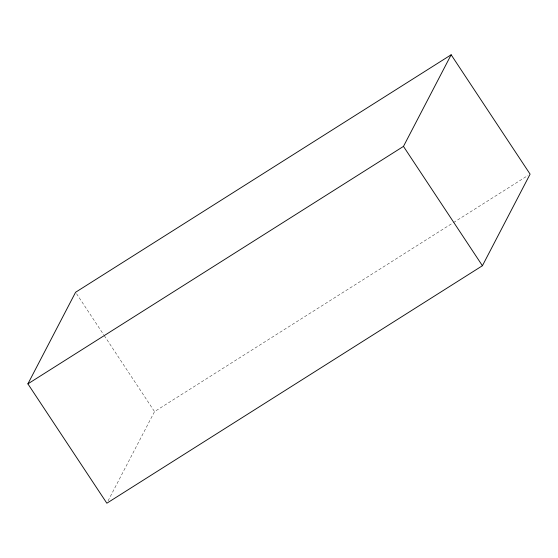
<?xml version="1.0" encoding="UTF-8"?>
<svg xmlns="http://www.w3.org/2000/svg" width="558" height="558" viewBox="0 0 558 558"><rect width="100%" height="100%" fill="white"/><g stroke="black" fill="none" stroke-linecap="round" stroke-linejoin="round"><path stroke-width="0.42" stroke-dasharray="2.79 2.09" d="M108.05 500.903L154.531 411.609L452.775 223.019M453.515 222.558L527.889 175.526M76.544 293.717L103.816 334.946M104.29 335.665L154.531 411.609"/><path stroke-width="0.84" d="M27.9 383.869L75.581 292.273L451.15 54.789L530.1 174.131L482.419 265.727L106.85 503.211L27.9 383.869L403.469 146.391L451.15 54.789M403.469 146.391L482.419 265.727"/></g></svg>
